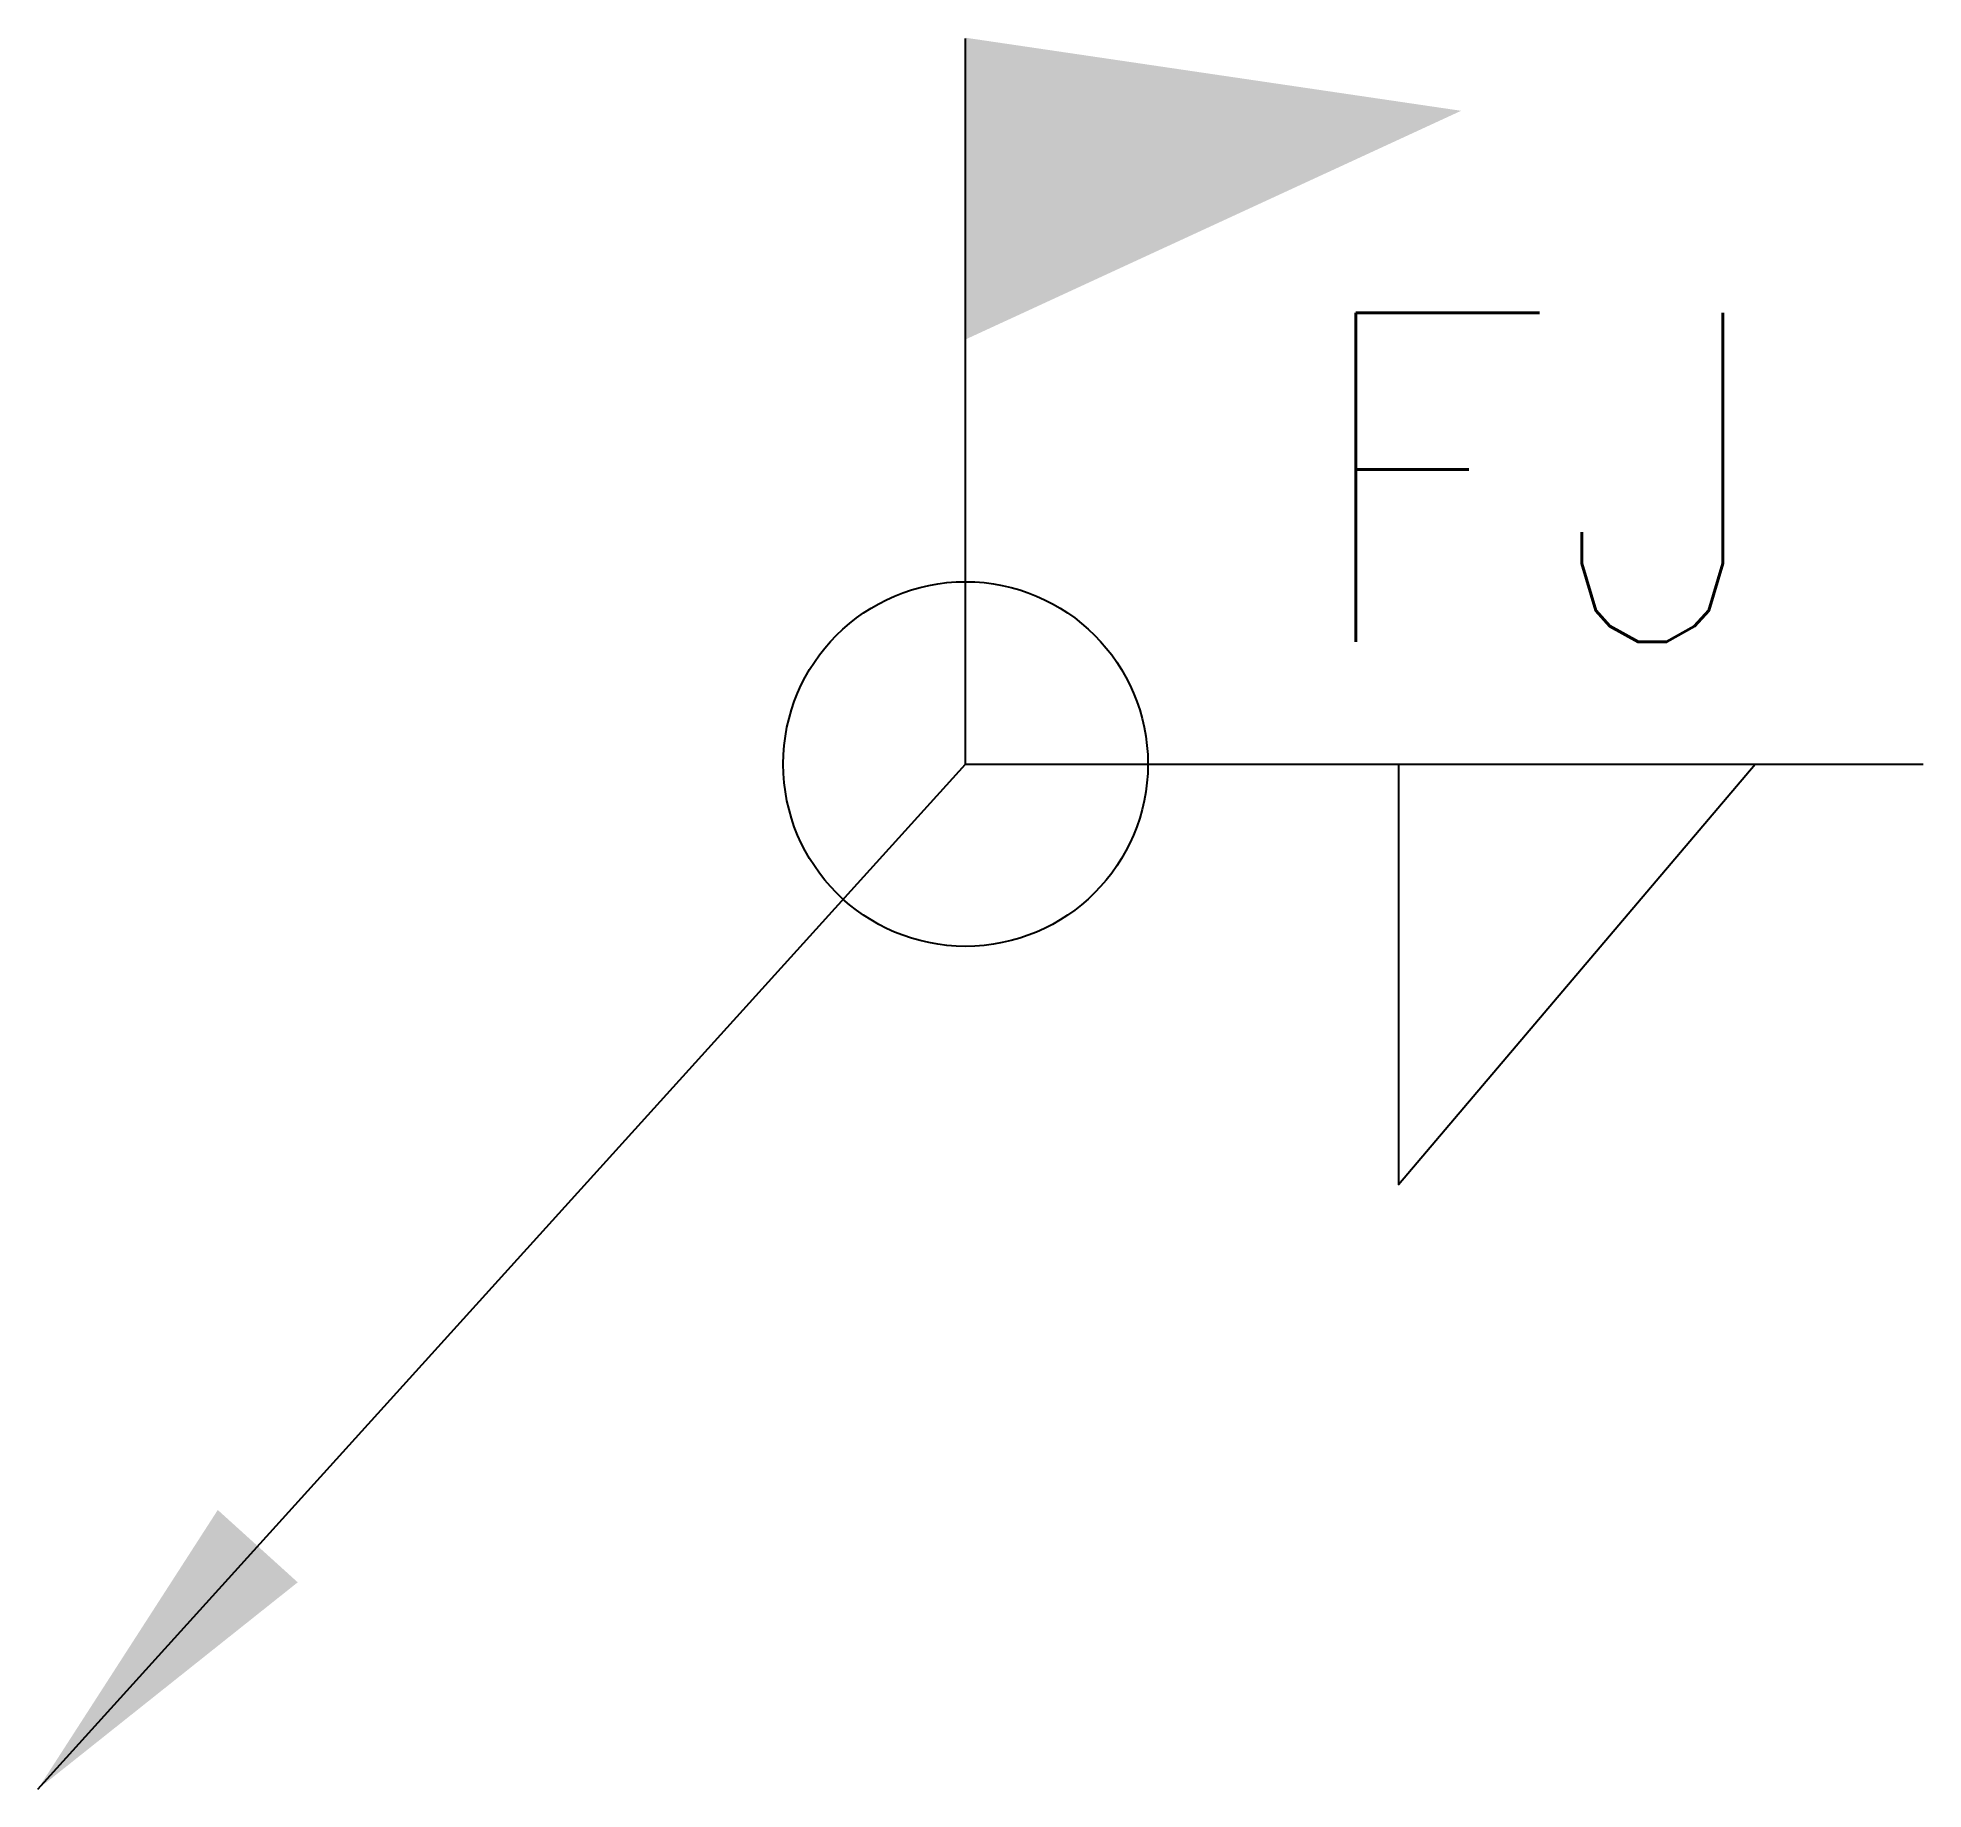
# Model space of a CAD drawing. Header units: inches. Extents: x 0 to 1438, y 0 to 1335.
import ezdxf

# ---------------------------------------------------------------- set-up
doc = ezdxf.new("R2010")
doc.units = ezdxf.units.IN
doc.header["$MEASUREMENT"] = 0
doc.styles.add('ROMANS', font='romans.shx', dxfattribs={"width": 0.85})
doc.dimstyles.new('ISO-25', dxfattribs={"dimscale": 100, "dimtxt": 2.5, "dimasz": 2.5, "dimexe": 1.5, "dimexo": 1, "dimgap": 1, "dimtad": 1, "dimdec": 0, "dimdsep": 46, "dimtxsty": 'ROMANS', "dimcen": 2.5, "dimclrd": 4, "dimclre": 4, "dimclrt": 2, "dimadec": 0, "dimazin": 0, "dimtfac": 1, "dimtdec": 0, "dimtmove": 0, "dimatfit": 3, "dimfxl": 1, "dimtfill": 1, "dimtolj": 1, "dimtzin": 0, "dimarcsym": 0})

# ---------------------------------------------------------------- blocks, each defined once
blk = doc.blocks.new('Leader_block')
blk.add_hatch(color=256).paths.add_polyline_path([(1085.2, 1279.6), (707.4, 1335.3), (707.4, 1105.3)])
blk.add_line((707.4, 781.6), (707.4, 1334.7))
blk.add_lwpolyline([(1037.4, 781.6), (1037.4, 461), (1309.3, 781.6)])
blk.add_circle((707.4, 781.6), 139)
at = {"style": 'ROMANS'}
blk.add_text('FJ', height=251, dxfattribs=at).set_placement((962, 874.7))
at = {"ltscale": 0.09}
blk.add_leader([(0, 0), (707.4, 781.6), (1437.5, 781.6)], dimstyle='ISO-25', override={"dimgap": 1, "dimtad": 0}, dxfattribs=at)

msp = doc.modelspace()

# ---------------------------------------------------------------- block references
msp.add_blockref('Leader_block', (0, 0))

doc.saveas('drawing.dxf')
